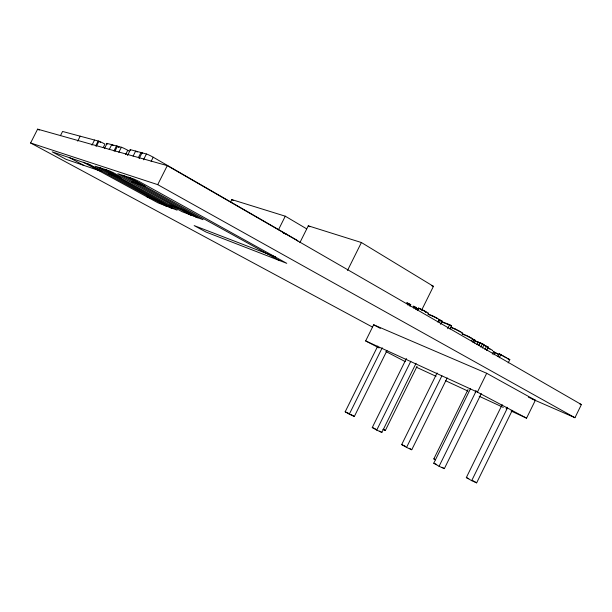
<?xml version="1.0" encoding="UTF-8"?>
<svg xmlns="http://www.w3.org/2000/svg" width="612" height="612" viewBox="0 0 612 612"><rect width="100%" height="100%" fill="white"/><g stroke="black" fill="none" stroke-linecap="round" stroke-linejoin="round"><path stroke-width="0.92" d="M472.663 339.002L471.684 340.716M532.027 398.97L574.966 417.713L581.4 404.57L167.29 165.638L37.623 129.155L30.6 142.986L372.616 327.16M486.647 350.492L488.307 347.119L483.281 344.831M435.476 459.849L433.832 458.901L468.004 389.576M481.307 393.6L444.35 468.624L439.072 466.298L433.763 463.215L470.521 388.635M492.3 354.141L493.517 351.671L499.124 354.6M475.172 392.177L476.014 390.471M439.072 466.298L475.799 391.764M494.052 354.845L495.269 352.374M526.565 418.164L477.429 392.124L486.708 373.289L535.37 400.233L526.565 418.164L511.051 410.996M497.908 356.23L499.14 353.736L509.811 359.611L508.189 362.908M499.277 357.775L500.914 354.447M512.282 410.346L476.649 482.845L471.691 480.657L466.321 477.574L502.184 404.654M506.109 408.892L506.943 407.187M471.691 480.657L507.509 407.822M416.061 363.268L381.857 432.409L376.732 430.114L372.264 427.52L406.422 358.517M376.732 430.114L410.82 361.233M437.825 322.027L439.125 319.525A5.722 0.451 25.9 0 0 438.628 319.097L437.351 318.309M382.959 429.379L385.346 430.458L417.063 366.336M439.37 322.631L440.563 320.206L442.185 321.147L440.594 324.368M447.647 328.705L449.644 324.666L451.602 325.806L450.011 329.034M447.204 377.925L411.754 449.736L406.552 447.418L401.686 444.595L437.083 372.945M406.552 447.418L441.895 375.852M472.824 342.185L474.078 339.645L475.601 340.524L474.346 343.057M476.955 344.564L478.202 342.032L479.877 343.003L478.63 345.528M478.989 345.375L480.244 342.835L484.061 344.655L482.394 348.044M480.711 347.073L482.386 343.684M484.979 349.536L486.647 346.155M379.119 347.96L365.655 340.922L373.664 324.781L486.708 373.289M386.983 350.6L354.34 416.466L349.299 414.186L345.176 411.792L377.772 346.063M349.299 414.186L382.232 347.761M407.875 305.105L408.678 303.483L410.736 304.669L409.933 306.298M413.574 308.065L414.385 306.444L416.512 307.622L415.701 309.244M417.292 310.513L418.509 308.065L419.74 308.593A6.204 0.497 26 0 1 424.988 311.164L425.914 311.676A10.09 0.811 26 0 1 426.365 311.936A8.415 0.673 26 0 1 428.354 313.222M421.553 310.322L433.434 286.332L361.401 242.528L308.287 225.82L299.88 242.65M347.509 270.435L361.401 242.528M278.468 229.806L285.276 216.197L306.597 228.812M230.54 202.128L231.81 199.596L285.276 216.197M118.812 152.319L121.367 147.255A5.431 0.482 27.7 0 1 127.763 150.307L129.415 151.248M125.628 154.538L127.763 150.307M127.495 155.517L130.433 149.688L146.421 153.987A5.715 0.543 27.7 0 1 153.222 157.23L296.055 239.675A5.003 0.444 26.7 0 1 297.776 241.052M133.087 156.137L135.635 151.088L137.279 152.028M138.381 157.628L140.967 152.518L142.619 153.474M139.123 158.585L142.045 152.809M143.476 159.816L146.421 153.987M151.118 161.4L153.222 157.23M30.6 142.986L157.712 184.64L167.29 165.638M60.42 135.711L62.577 131.458L98.922 141.219A5.179 0.428 27.8 0 1 104.958 144.111L103.275 147.431M77.686 141.12L80.187 136.185M91.945 145.159L94.539 140.041M95.648 145.985L98.165 141.02L100.613 142.405M96.405 146.199L98.922 141.219M104.491 148.487L107.062 143.407L121.367 147.255M109.219 149.611L111.721 144.661L113.304 145.564M113.962 150.95L116.494 145.947L118.889 147.308M114.918 151.218L117.458 146.207L119.057 147.117M492.316 350.653L492.553 350.699A6.35 0.467 25.7 0 0 492.737 350.653A7.329 0.535 25.7 0 0 491.711 349.85L489.317 348.48A6.923 0.513 25.7 0 0 487.496 347.54M425.677 312.242L426.143 312.281L425.654 311.86M461.708 333.119L462.649 333.364A6.495 0.497 25.8 0 0 462.787 333.288A7.497 0.574 25.8 0 0 461.616 332.392L459.084 330.954A7.069 0.543 25.8 0 0 453.744 328.338L450.761 327.076M414.385 306.444L413.62 306.214A6.839 0.551 26 0 0 413.919 306.895M416.512 307.622L415.609 307.53M108.737 173.869L120.947 178.023L105.616 169.616M131.848 181.733L145.457 186.362L129.537 177.572M283.287 233.149L286.875 234.373M431.651 285.72L433.434 286.332M450.799 327.443L451.602 327.741M146.36 196.559L158.852 201.08L172.553 208.57M169.975 205.104L183.814 210.115L197.959 217.903M408.678 303.483L406.743 302.749L408.801 303.935M409.443 304.179L410.736 304.669M428.025 314.01L429.853 314.713A16.715 1.308 25.9 0 1 430.879 315.119L431.139 315.226A5.653 0.451 25.9 0 1 433.059 316.067A5.806 0.459 25.9 0 1 437.213 318.255M428.148 314.415L429.356 314.874M429.762 315.035L430.978 315.501M439.018 319.609L440.563 320.206M275.584 256.956L194.172 225.598L206.083 232.063L286.76 263.336L139.23 181.542L134.013 179.064L117.825 173.747L196.85 217.49M438.773 319.831L442.185 321.147M441.719 321.606L449.644 324.666M442.797 322.402L451.602 325.806M462.335 333.792L463.766 334.359A16.287 1.224 25.7 0 1 464.806 334.772L465.059 334.879A5.508 0.421 25.7 0 1 466.964 335.72A5.661 0.428 25.8 0 1 470.942 337.809M462.312 334.106L463.131 334.427M463.536 334.588L464.776 335.07M472.518 339.025L474.078 339.645M472.143 339.163L474.216 339.981M474.904 340.249L475.601 340.524M474.836 340.708L478.202 342.032M474.82 341.014L479.877 343.003M481.919 343.806L484.061 344.655M484.1 345.459L488.307 347.119M507.272 358.594L509.811 359.611M579.641 403.836L581.4 404.57M528.401 397.188L535.37 400.233M420.918 309.397L418.509 308.065M454.548 328.942L452.344 328.024A13.357 1.017 25.8 0 0 451.84 327.825M433.763 463.215L436.769 464.539M466.321 477.574L468.792 478.661M432.952 316.305L433.854 316.718M466.658 335.843L467.637 336.302M401.686 444.595L405.144 446.14M433.832 458.901L435.461 459.627M372.264 427.52L375.669 429.05M345.176 411.792L349.36 413.689M421.4 309.611L422.188 309.97M455.03 329.164L455.986 329.608M365.655 340.922L477.429 392.124M416.237 367.162L436.058 376.326M445.544 380.71L467.951 391.068M479.158 396.247L503.293 407.408M456.223 329.723L457.126 330.166M422.647 310.192L423.382 310.559M467.836 336.401L468.861 336.921M434.168 316.871L435.025 317.307M457.547 330.381L458.334 330.794M418.294 309.114L415.908 307.752M385.851 351.487L405.213 361.608M488.147 348.09L489.026 348.572M423.795 310.781L424.56 311.202M469.052 337.021L469.909 337.503M373.664 324.781L380.343 328.399M69.355 157.559L83.729 165.362M435.423 317.529L436.088 317.896M416.397 308.341L417.315 308.838A6.962 0.558 26 0 0 418.271 309.335M171.551 208.202L95.151 166.204L109.617 170.955L113.549 172.775L191.365 215.478M166.594 206.382L89.635 164.506L52.227 151.86L66.119 159.365L101.684 171.467L86.843 163.373M83.316 162.203L157.972 202.847L177.113 210.168L100.039 167.764M104.675 169.302L181.986 211.645L203.054 219.685L123.303 175.499M37.623 129.155L39.298 130.081M128.489 177.228L279.623 260.658M458.702 330.993L459.046 331.191A5.585 0.428 25.8 0 1 459.52 331.467L460.339 332.025M157.712 184.64L574.966 417.713M383.242 429.249L385.346 430.458M472.801 480.634L476.649 482.845M231.81 199.596L233.463 200.552M493.517 351.671L498.91 354.799M351.028 414.546L354.34 416.466M379.616 431.108L381.857 432.409M409.313 448.321L411.754 449.736M442.071 467.3L444.35 468.624M480.244 342.835L481.361 343.485M499.14 353.736L506.277 357.882M471.079 337.87L472.257 338.597A5.508 0.421 25.7 0 1 472.732 338.933M415.005 307.553L414.599 307.316M308.287 225.82L309.924 226.8M424.973 311.439L425.547 311.783M489.99 349.138L489.638 348.924A5.454 0.398 25.7 0 0 489.348 348.748M436.708 318.271L437.121 318.554M470.353 337.77L470.85 338.138M130.494 150.208A5.539 0.505 27.7 0 1 130.433 149.688M107.467 144.103A5.271 0.444 27.7 0 1 107.062 143.407M428.224 313.528A12.294 0.987 26 0 1 428.125 313.505M428.369 313.222A6.518 0.52 26 0 1 428.171 313.505M431.139 315.562A9.455 0.742 25.9 0 1 432.439 316.083M455.473 329.134A7.482 0.574 25.8 0 1 456.177 329.47M465.441 335.338A9.211 0.696 25.7 0 1 466.245 335.667"/></g></svg>
